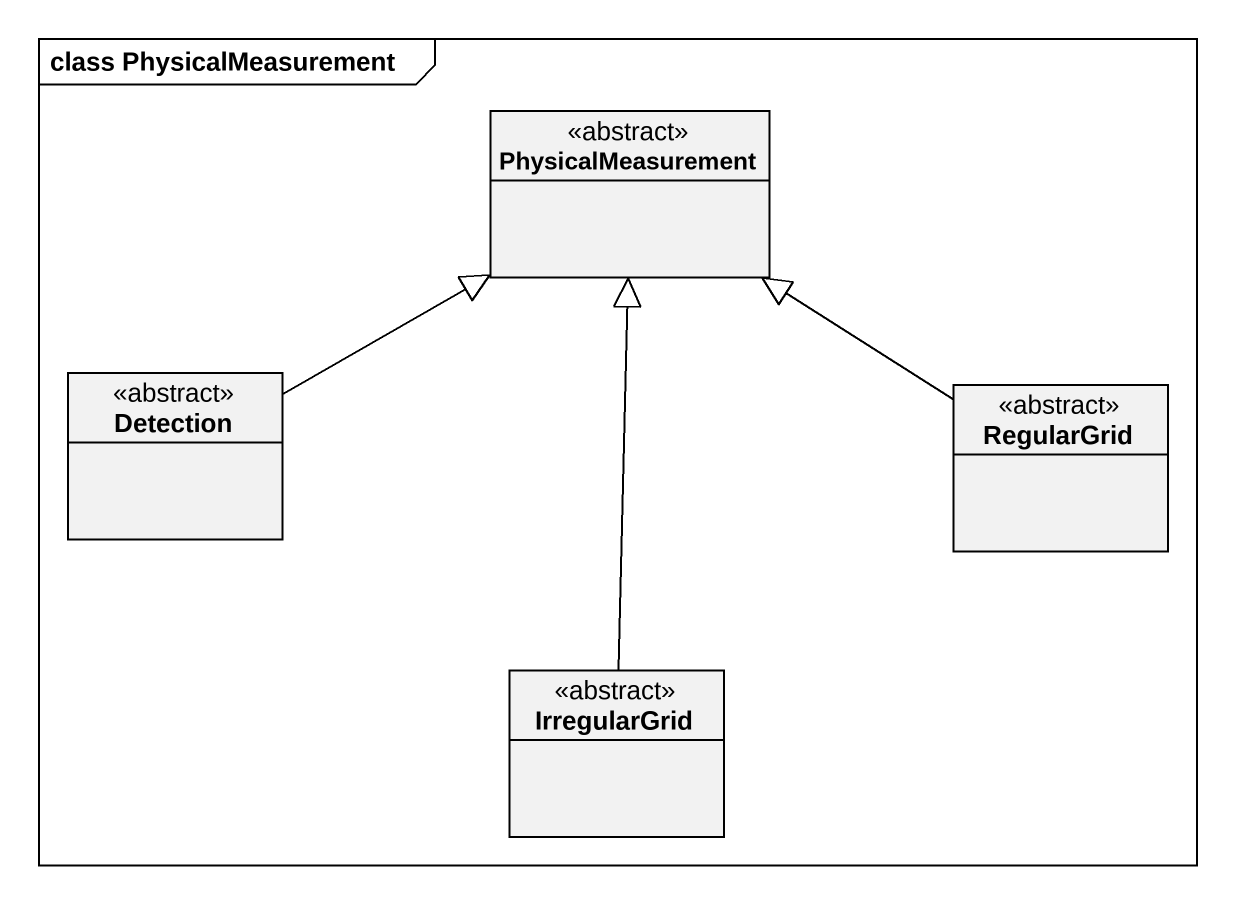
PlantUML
@startuml
mainframe class PhysicalMeasurement
hide circle
hide empty members
class PhysicalMeasurement <<abstract>>
class Detection <<abstract>>
class RegularGrid <<abstract>>
class IrregularGrid <<abstract>>
Detection -right-|> PhysicalMeasurement
RegularGrid -up-|> PhysicalMeasurement
IrregularGrid -up-|> PhysicalMeasurement
@enduml
